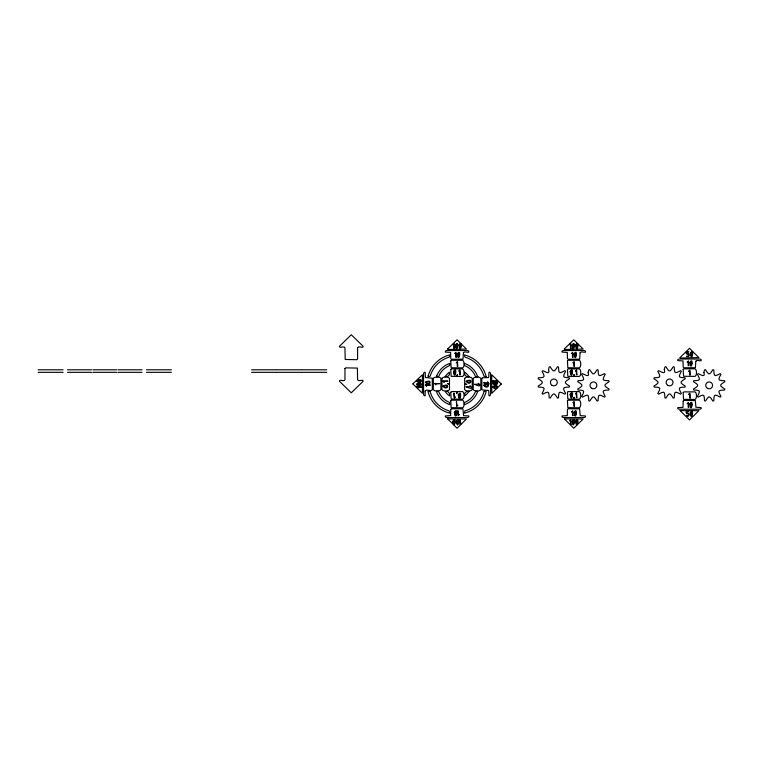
<?xml version="1.0" encoding="UTF-8"?>
<svg xmlns="http://www.w3.org/2000/svg" width="763" height="763" viewBox="0 0 763 763"><rect width="100%" height="100%" fill="white"/><g stroke="black" fill="none" stroke-linecap="round" stroke-linejoin="round"><path stroke-width="1.14" d="M457.323 345.973C455.749 352.325 455.749 339.621 457.323 345.973L457.295 345.362M456.827 422.082C458.41 415.721 458.401 428.434 456.827 422.082L456.865 422.721M574.014 345.973C572.431 352.325 572.431 339.621 574.014 345.973L573.976 345.334M574.014 422.082C572.431 428.434 572.431 415.73 574.014 422.082L573.976 421.443M495.74 384.247C501.529 381.719 487.137 383.226 495.74 384.247L495.13 384.275M418.382 383.808C427.604 385.143 411.19 386.002 419.021 383.77M38.16 369.807L63.091 369.807M67.516 369.807L91.503 369.807M92.781 369.807L116.768 369.807M118.036 369.807L142.023 369.807M146.458 369.807L171.389 369.807M251.609 369.807L276.54 369.807M277.179 369.807L301.166 369.807M301.814 369.807L326.745 369.807M38.16 372.334L63.091 372.334M67.516 372.334L91.503 372.334M92.781 372.334L116.768 372.334M118.036 372.334L142.023 372.334M146.458 372.334L171.389 372.334M251.609 372.334L276.54 372.334M277.179 372.334L301.166 372.334M301.814 372.334L326.745 372.334M548.568 369.53C550.371 375.138 545.602 371.772 542.817 370.675L542.102 371.39C545.249 377.294 545.116 377.532 538.43 377.761L538.163 378.744C543.838 382.282 543.838 382.559 538.163 386.097L538.43 387.079C545.116 387.308 545.249 387.547 542.102 393.45L542.817 394.166C548.721 391.018 548.969 391.161 549.188 397.847L550.171 398.105C553.709 392.43 553.986 392.43 557.534 398.105L558.506 397.847C558.735 391.161 558.974 391.018 564.878 394.166L565.593 393.45C562.455 387.547 562.589 387.308 569.274 387.079L569.541 386.097C563.857 382.559 563.857 382.282 569.541 378.744L569.274 377.761C562.589 377.532 562.455 377.294 565.593 371.39L564.878 370.675C558.974 373.822 558.735 373.679 558.506 366.993L557.534 366.736C553.986 372.411 553.709 372.411 550.171 366.736L549.188 366.993L548.568 369.53M588.159 372.478C589.961 378.095 585.192 374.719 582.407 373.622L581.692 374.347C584.84 380.251 584.696 380.489 578.011 380.718L577.753 381.691C583.428 385.229 583.428 385.515 577.753 389.054L578.011 390.027C584.696 390.255 584.84 390.494 581.692 396.398L582.407 397.122C588.311 393.975 588.559 394.109 588.778 400.794L589.761 401.061C593.299 395.387 593.576 395.387 597.114 401.061L598.097 400.794C598.326 394.109 598.564 393.975 604.468 397.122L605.183 396.398C602.036 390.494 602.179 390.255 608.864 390.027L609.122 389.054C603.447 385.515 603.447 385.229 609.122 381.691L608.864 380.718C602.179 380.489 602.036 380.251 605.183 374.347L604.468 373.622C598.564 376.769 598.326 376.636 598.097 369.95L597.114 369.683C593.576 375.358 593.299 375.358 589.761 369.683L588.778 369.95L588.159 372.478M664.296 369.53C666.099 375.138 661.321 371.772 658.545 370.675L657.83 371.39C660.977 377.294 660.834 377.532 654.149 377.761L653.891 378.744C659.566 382.282 659.566 382.559 653.891 386.097L654.149 387.079C660.834 387.308 660.977 387.547 657.83 393.45L658.545 394.166C664.449 391.018 664.687 391.161 664.916 397.847L665.899 398.105C669.437 392.43 669.714 392.43 673.252 398.105L674.234 397.847C674.463 391.161 674.702 391.018 680.606 394.166L681.321 393.45C678.173 387.547 678.317 387.308 685.002 387.079L685.26 386.097C679.585 382.559 679.585 382.282 685.26 378.744L685.002 377.761C678.317 377.532 678.173 377.294 681.321 371.39L680.606 370.675C674.702 373.822 674.463 373.679 674.234 366.993L673.252 366.736C669.714 372.411 669.437 372.411 665.899 366.736L664.916 366.993L664.296 369.53M703.887 372.478C705.689 378.095 700.911 374.719 698.135 373.622L697.42 374.347C700.568 380.251 700.424 380.489 693.739 380.718L693.472 381.691C699.156 385.229 699.156 385.515 693.472 389.054L693.739 390.027C700.424 390.255 700.568 390.494 697.42 396.398L698.135 397.122C704.039 393.975 704.278 394.109 704.507 400.794L705.489 401.061C709.027 395.387 709.304 395.387 712.842 401.061L713.825 400.794C714.044 394.109 714.292 393.975 720.196 397.122L720.911 396.398C717.764 390.494 717.907 390.255 724.592 390.027L724.85 389.054C719.175 385.515 719.175 385.229 724.85 381.691L724.592 380.718C717.907 380.489 717.764 380.251 720.911 374.347L720.196 373.622C714.292 376.769 714.044 376.636 713.825 369.95L712.842 369.683C709.304 375.358 709.027 375.358 705.489 369.683L704.507 369.95L703.887 372.478M455.416 372.411C453.832 378.763 453.842 366.059 455.416 372.411M453.317 421.472L453.298 422.387A3.729 3.729 0 0 0 453.537 423.627C455.921 425.496 454.319 417.018 453.317 421.472M454.872 412.611C455.883 421.214 457.409 406.813 454.872 412.611M459.307 354.833C457.724 361.185 457.733 348.481 459.307 354.833M460.862 345.973C460.432 351.562 457.876 342.845 460.614 344.428A3.729 3.729 0 0 1 460.852 345.668L460.862 345.973M458.773 395.034C459.784 403.637 461.3 389.235 458.773 395.034M572.097 372.411C570.524 378.763 570.524 366.059 572.097 372.411M572.097 395.139C570.524 401.5 570.524 388.787 572.097 395.139M575.998 354.833C574.415 361.185 574.415 348.481 575.998 354.833M577.553 345.973C577.124 351.562 574.568 342.845 577.305 344.428A3.729 3.729 0 0 1 577.534 345.668L577.553 345.973M575.998 413.222C574.415 419.574 574.415 406.87 575.998 413.222M577.553 422.082C577.124 427.671 574.568 418.954 577.305 420.527A3.729 3.729 0 0 1 577.534 421.777L577.553 422.082M691.717 363.341C690.134 369.702 690.143 356.989 691.717 363.341M692.241 354.146C690.658 360.508 690.668 347.794 692.241 354.146M691.717 404.915C690.134 411.267 690.143 398.563 691.717 404.915M692.155 413.765C690.572 420.117 690.582 407.413 692.155 413.765M344.981 368.519L344.971 379.726C344.447 382.158 339.068 378.753 339.421 381.242L351.285 392.802L363.159 381.242C363.55 378.734 358.124 382.168 357.599 379.726L357.38 368.081L345.734 367.861L344.981 368.519M357.609 347.728L357.599 358.944L356.846 359.697L345.191 359.478L344.971 347.833C344.466 345.401 339.02 348.796 339.421 346.316L351.285 334.757L363.159 346.316C363.646 348.796 358.305 345.477 357.609 347.728M412.869 383.923L422.425 393.279L422.425 374.767L412.888 383.827M425.182 390.999L425.163 395.673L424.323 395.806A2.585 2.585 0 0 1 423.57 393.975L423.57 374.07A2.585 2.585 0 0 1 424.323 372.249L425.163 372.382L425.468 377.551L432.268 378.181L432.325 389.578C431.41 392.306 426.336 388.453 425.182 390.999M433.336 378.372L433.336 389.578C433.804 391.486 440.442 391.486 440.909 389.578L440.909 378.467C440.241 376.531 434.223 376.645 433.336 378.372M441.93 378.372L441.92 389.578C442.387 391.486 449.035 391.486 449.502 389.578L449.502 378.467C448.863 376.436 442.731 376.75 441.93 378.372M450.771 360.937L451.143 367.756L462.636 367.861C464.743 367.06 464.419 361.252 462.731 360.289L451.515 360.279L450.771 360.937M450.771 369.53L451.143 376.35L462.636 376.445C464.743 375.654 464.419 369.845 462.731 368.882L451.515 368.872L450.771 369.53M450.771 392.258L451.143 399.078L462.636 399.183C464.629 398.544 464.467 392.468 462.731 391.61L451.515 391.6L450.771 392.258M450.771 400.852L451.143 407.671L462.636 407.766C464.629 407.127 464.467 401.052 462.731 400.194L451.515 400.194L450.771 400.852M450.771 409.435L450.656 415.549L445.43 415.94L445.296 416.779A2.585 2.585 0 0 0 447.128 417.533L467.032 417.533A2.585 2.585 0 0 0 468.854 416.779L468.806 415.959L463.551 415.635L462.922 408.834L451.515 408.777L450.79 409.34M453.451 371.562C454.92 382.616 457.905 364.466 453.451 371.562M455.368 345.124C456.837 356.178 459.822 338.028 455.368 345.124M452.831 421.243C454.309 432.287 457.285 414.128 452.831 421.243M457.352 353.984C458.821 365.038 461.796 346.888 457.352 353.984M454.395 412.382C455.864 423.427 458.84 405.267 454.395 412.382M458.906 345.124C460.375 356.178 463.36 338.028 458.906 345.124M456.369 421.243C457.848 432.287 460.823 414.128 456.369 421.243M458.286 394.805C459.765 405.849 462.731 387.69 458.286 394.805M463.399 352.783L463.007 359.173L451.419 359.268L450.771 358.61L450.609 352.42L445.43 352.115L445.296 351.276A2.585 2.585 0 0 1 447.128 350.522L467.032 350.522A2.585 2.585 0 0 1 468.854 351.276C469.76 353.803 464.057 350.532 463.399 352.783M464.657 378.372L464.657 389.578C465.125 391.486 471.763 391.486 472.23 389.578L472.23 378.467C471.477 376.512 465.668 376.569 464.657 378.372M473.251 378.372L473.241 389.578C473.709 391.486 480.347 391.486 480.824 389.578L480.824 378.467C480.061 376.512 474.262 376.569 473.251 378.372M481.834 378.372L481.882 389.874L488.682 390.494L488.988 395.673L489.827 395.806A2.585 2.585 0 0 0 490.58 393.975L490.58 374.07A2.585 2.585 0 0 0 489.827 372.249L488.988 372.382L488.682 377.551L482.493 377.714L481.834 378.372M501.291 384.027L491.792 393.336L491.725 374.767L501.291 384.027M567.453 360.937L567.825 367.756L579.317 367.861C581.301 367.251 581.234 360.823 579.317 360.279L568.206 360.279L567.453 360.937M567.453 369.53L567.825 376.35L579.317 376.445C581.301 375.844 581.234 369.406 579.317 368.872L568.206 368.872L567.453 369.53M567.453 392.258L567.825 399.078L579.317 399.183C581.32 398.563 581.177 392.182 579.317 391.6L568.206 391.6L567.453 392.258M567.453 400.852L567.825 407.671L579.317 407.766C581.32 407.156 581.177 400.775 579.317 400.194L568.206 400.194L567.453 400.852M567.453 409.435L567.29 415.635L562.121 415.94L561.978 416.779A2.585 2.585 0 0 0 563.809 417.533L583.714 417.533A2.585 2.585 0 0 0 585.545 416.779L585.402 415.94L580.233 415.635L579.613 408.834L568.206 408.777L567.472 409.34M570.142 371.562C571.611 382.616 574.596 364.466 570.142 371.562M572.05 345.124C573.518 356.178 576.504 338.028 572.05 345.124M570.142 394.299C571.611 405.344 574.596 387.194 570.142 394.299M574.034 353.984C575.502 365.038 578.488 346.888 574.034 353.984M575.588 345.124C577.057 356.178 580.042 338.028 575.588 345.124M572.05 421.233C573.518 432.287 576.504 414.137 572.05 421.233M574.034 412.373C575.502 423.427 578.488 405.277 574.034 412.373M575.588 421.233C577.057 432.287 580.042 414.137 575.588 421.233M580.08 352.783L579.699 359.173L568.111 359.268L567.453 358.61L567.29 352.42L562.121 352.115L561.978 351.276A2.585 2.585 0 0 1 563.809 350.522L583.714 350.522A2.585 2.585 0 0 1 585.545 351.276C586.489 353.774 580.748 350.541 580.08 352.783M683.181 369.454L683.553 376.273L695.045 376.378C697.029 375.749 696.981 369.435 695.045 368.796L683.925 368.796L683.181 369.454M683.181 392.544L683.553 399.364L695.045 399.459C697.039 398.858 696.905 392.392 695.045 391.886L683.925 391.886L683.181 392.544M683.181 401.128L683.019 407.328L677.754 407.652L677.706 408.472A2.585 2.585 0 0 0 679.537 409.226L699.442 409.226A2.585 2.585 0 0 0 701.264 408.472L701.13 407.633L695.904 407.242L695.331 400.527L683.925 400.47L683.181 401.128M689.762 362.501C691.23 373.555 694.206 355.396 689.762 362.501M690.286 353.307C691.755 364.352 694.74 346.202 690.286 353.307M689.762 404.066C691.23 415.12 694.206 396.97 689.762 404.066M690.191 412.917C691.669 423.97 694.645 405.821 690.191 412.917M695.808 361.3L695.417 367.69L683.829 367.785L683.181 367.127L683.019 360.937L677.754 360.603L677.706 359.793A2.585 2.585 0 0 1 679.537 359.03L699.442 359.03A2.585 2.585 0 0 1 701.264 359.793C702.16 362.32 696.495 359.039 695.808 361.3M447.7 348.977L448.139 349.511L466.46 349.063L457.075 339.812L447.728 348.891M447.7 418.897L457.075 428.243L466.46 418.992L447.7 418.897M564.382 348.977L564.82 349.511L583.151 349.063L573.766 339.812L564.41 348.891M564.382 418.897L573.766 428.243L583.151 418.992L564.382 418.897M680.11 357.494L680.548 358.019L698.87 357.58L689.485 348.319L680.11 357.494M680.11 410.589L689.485 419.936L698.87 410.685L680.11 410.589M447.49 383.551L448.978 384.027L447.538 383.474M466.679 384.39L465.172 384.027L466.679 384.39M686.71 356.311L688.207 356.655L689.189 355.663A4.139 4.139 0 0 0 689.189 354.661L688.436 353.736L687.196 353.641L687.196 352.134C692.327 352.315 683.791 350.007 686.757 354.089C689.399 353.269 689.142 357.094 686.71 356.311M686.614 415.93L688.112 416.264L689.103 415.282A4.139 4.139 0 0 0 689.103 414.271L688.35 413.355L687.11 413.26L687.11 411.743C692.241 411.867 683.772 409.683 686.662 413.708C689.294 412.869 689.075 416.722 686.614 415.93M416.512 386.946L417.762 388.319L417.361 387.308L421.548 387.06L416.512 386.946M425.373 384.962L426.622 386.345L426.212 385.334L430.408 385.077L425.373 384.962M434.605 383.503L435.845 384.876L435.444 383.865L439.641 383.608L434.605 383.503M442.95 381.023L444.2 382.397L443.789 381.386L447.986 381.138L442.95 381.023M454.3 348.243L453.804 348.357L453.794 344.304L452.783 344.704L454.042 343.445L454.3 348.243M456.274 357.103L455.788 357.218L455.769 353.164L454.758 353.565L456.026 352.306L456.274 357.103M457.743 366.335L457.256 366.44L457.237 362.396L456.226 362.797L457.495 361.538L457.743 366.335M453.947 393.26L454.185 398.172L455.454 396.903L454.443 397.304L453.947 393.26M460.223 374.681L459.727 374.795L459.717 370.742L458.706 371.142L459.965 369.883L460.223 374.681M456.427 401.605L456.665 406.517L457.924 405.258L456.913 405.658L456.427 401.605M457.886 410.837L458.124 415.749L459.393 414.481L458.382 414.881L457.886 410.837M459.87 419.698L460.108 424.609L461.377 423.341L460.366 423.742L459.87 419.698M466.183 386.803C477.228 391.715 467.471 383.093 470.361 386.66L466.183 386.803M474.529 384.333C485.201 389.178 476.122 380.661 478.706 384.19L474.529 384.333M483.761 382.864C494.491 387.594 485.144 379.173 487.939 382.721L483.809 382.788M492.621 380.88C503.294 385.725 494.214 377.218 496.799 380.737L492.621 380.88M570.982 348.243L570.495 348.357L570.476 344.304L569.465 344.704L570.734 343.445L570.982 348.243M572.965 357.103L572.469 357.218L572.46 353.164L571.449 353.565L572.708 352.306L572.965 357.103M574.434 366.335L573.938 366.44L573.919 362.396L572.908 362.797L574.177 361.538L574.434 366.335M576.904 374.681L576.399 374.681L576.399 370.742L575.388 371.142L576.656 369.883L576.904 374.681M570.982 424.352L570.495 424.466L570.476 420.413L569.465 420.814L570.734 419.555L570.982 424.352M572.965 415.492L572.469 415.606L572.46 411.553L571.449 411.963L572.708 410.694L572.965 415.492M574.434 406.24L573.938 406.355L573.919 402.301L572.908 402.702L574.177 401.443L574.434 406.24M576.904 397.418L576.418 397.523L576.399 393.479L575.388 393.88L576.656 392.611L576.904 397.418M688.684 365.62L688.178 365.62L688.178 361.681L687.167 362.082L688.436 360.823L688.684 365.62M690.153 374.852L689.666 374.957L689.647 370.913L688.655 371.419L689.905 370.045L690.153 374.852M688.684 407.184L688.197 407.299L688.178 403.245L687.167 403.656L688.436 402.387L688.684 407.184M690.153 397.933L689.647 397.933L689.647 393.994L688.636 394.395L689.905 393.136L690.153 397.933M416.56 380.661C420.499 386.679 424.733 376.388 416.56 380.661M416.56 384.199C420.499 390.217 424.733 379.926 416.56 384.199M425.411 382.215C429.359 388.233 433.594 377.943 425.411 382.215M442.988 386.107C446.937 392.125 451.171 381.843 442.988 386.107M466.231 381.281C470.17 387.299 474.405 377.008 466.231 381.281M483.809 385.172C487.748 391.19 491.982 380.899 483.809 385.172M492.669 383.188C496.608 389.206 500.843 378.915 492.669 383.188M492.669 386.727C496.608 392.745 500.843 382.454 492.669 386.727M456.999 375.339C457.218 377.466 458.067 372.468 456.999 375.339M457.218 392.363L456.598 393.613L457.218 392.363M573.69 375.339C573.9 377.456 574.749 372.506 573.69 375.339M573.69 398.067C573.91 400.194 574.701 395.234 573.69 398.067M428.243 375.634L427.967 376.703L430.179 376.197A28.012 28.012 0 0 1 449.273 357.122L449.75 354.909L448.711 355.176A30.034 30.034 0 0 0 428.243 375.634M484.104 391.352L483.971 391.858A28.012 28.012 0 0 1 464.877 410.933L464.4 413.136L465.44 412.869A30.034 30.034 0 0 0 485.917 392.42L486.184 391.352L484.104 391.352M417.056 380.794C417.981 383.493 423.894 380.06 418.715 380.251A3.729 3.729 0 0 0 417.475 380.479L417.056 380.794M425.916 382.349C429.34 385.935 432.135 379.812 425.916 382.349M443.494 386.24C446.918 389.826 449.712 383.703 443.494 386.24M466.727 381.414C470.142 385.01 472.955 378.877 466.727 381.414M484.305 385.305C487.719 388.901 490.533 382.768 484.305 385.305M493.165 386.86L493.585 387.566L495.435 387.795A3.729 3.729 0 0 0 496.675 387.566C498.134 386.116 493.871 385.878 493.165 386.86M436.741 375.797L436.407 376.703L438.611 376.55A19.914 19.914 0 0 1 448.73 365.935L449.75 365.506L449.75 363.36L449.159 363.57A21.936 21.936 0 0 0 436.741 375.797M475.597 391.352L475.54 391.505A19.914 19.914 0 0 1 465.42 402.111L464.4 402.54L464.4 404.695L464.991 404.485A21.936 21.936 0 0 0 477.409 392.258L477.752 391.352L475.597 391.352M445.211 376.569L447.805 376.426A11.989 11.989 0 0 1 449.388 374.824L449.512 372.23A14.011 14.011 0 0 0 445.211 376.569M469.016 391.352L468.94 391.486A14.011 14.011 0 0 1 464.638 395.825L464.762 393.231A11.989 11.989 0 0 0 466.346 391.629L469.016 391.352M469.016 376.703L466.279 376.34A11.989 11.989 0 0 0 464.677 374.747L464.533 372.163A14.011 14.011 0 0 1 468.873 376.464L469.016 376.703M477.743 376.703L475.597 376.703L475.168 375.682A19.914 19.914 0 0 0 464.553 365.563L464.4 363.35L465.306 363.693A21.936 21.936 0 0 1 477.533 376.102L477.743 376.703M486.184 376.703L483.98 376.226A28.012 28.012 0 0 0 464.905 357.132L464.4 354.909L465.468 355.186A30.034 30.034 0 0 1 485.926 375.663L486.184 376.703M430.046 391.352L427.967 391.352L428.234 392.392A30.034 30.034 0 0 0 448.682 412.859L449.75 413.136L449.245 410.923A28.012 28.012 0 0 1 430.17 391.829L430.046 391.352M438.553 391.352L436.407 391.352L436.617 391.944A21.936 21.936 0 0 0 448.844 404.361L449.75 404.695L449.598 402.492A19.914 19.914 0 0 1 438.992 392.373L438.553 391.352M447.585 391.352L445.277 391.591A14.011 14.011 0 0 0 449.617 395.892L449.474 393.298A11.989 11.989 0 0 1 447.871 391.715L447.585 391.352M707.444 388.348A3.433 3.433 0 0 0 712.594 385.372A3.433 3.433 0 0 0 707.444 382.397A3.433 3.433 0 0 0 707.444 388.348M667.854 385.391A3.433 3.433 0 0 0 673.014 382.416A3.433 3.433 0 0 0 667.854 379.449A3.433 3.433 0 0 0 667.854 385.391M591.726 388.348A3.433 3.433 0 0 0 596.876 385.372A3.433 3.433 0 0 0 591.726 382.397A3.433 3.433 0 0 0 591.726 388.348M552.135 385.391A3.433 3.433 0 0 0 557.286 382.416A3.433 3.433 0 0 0 552.135 379.449A3.433 3.433 0 0 0 552.135 385.391"/></g></svg>
